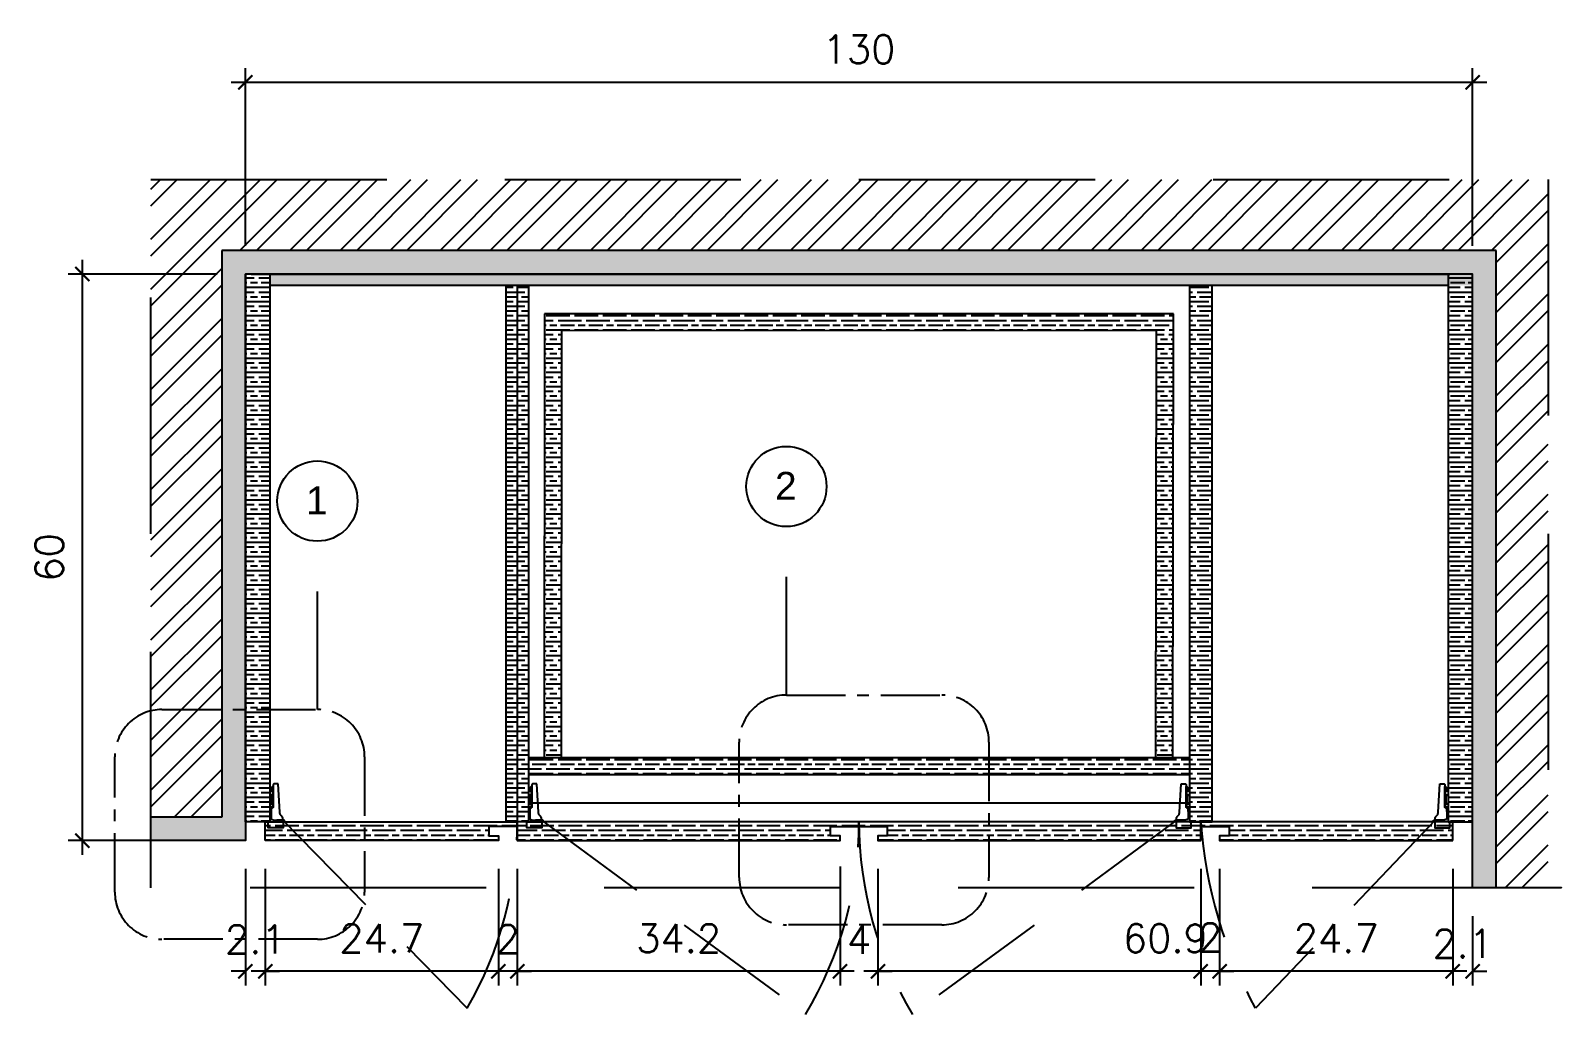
# Model space of a CAD drawing. Header units: centimetres. Extents: x -1287 to 4833, y -4090 to 0.
# Drawn here: x -878 to -715.8, y -305.9 to -201.8 of the extents above; entities that cross this region are included whole.
import ezdxf
from ezdxf.enums import TextEntityAlignment as Align

# ---------------------------------------------------------------- set-up
doc = ezdxf.new("R2010")
doc.units = ezdxf.units.CM
doc.header["$LTSCALE"] = 100
doc.header["$MEASUREMENT"] = 0
for name, pattern in [('CENTER', [2, 1.25, -0.25, 0.25, -0.25]), ('DASHDOT', [1, 0.5, -0.25, 0, -0.25]), ('HIDDEN', [0.375, 0.25, -0.125])]:
    doc.linetypes.add(name, pattern=pattern)
for name, color, linetype in [('CABINET', 4, 'Continuous'), ('DIM IN', 1, 'Continuous'), ('HATCH', 1, 'Continuous'), ('HIDDEN', 8, 'HIDDEN'), ('PLASTER', 8, 'Continuous'), ('SECTION LINE', 6, 'DASHDOT'), ('WALL-03', 2, 'Continuous')]:
    doc.layers.add(name, color=color, linetype=linetype)
doc.styles.add('ART', font='arial.ttf')
doc.styles.add('ROMANS', font='romans')
doc.dimstyles.new('AS-17-100', dxfattribs={"dimtxt": 10, "dimasz": 5, "dimexe": 10, "dimexo": 10, "dimgap": 6, "dimtad": 1, "dimtoh": 1, "dimdec": 0, "dimdsep": 46, "dimtxsty": 'ROMANS', "dimblk1": 'ARCHTICK', "dimblk2": 'ARCHTICK', "dimsah": 1, "dimcen": 25, "dimdle": 10, "dimclrd": 1, "dimclre": 1, "dimclrt": 2, "dimadec": 0, "dimazin": 0, "dimtfac": 1, "dimtdec": 0, "dimtofl": 0, "dimtmove": 2, "dimatfit": 3, "dimldrblk": 'ARCHTICK', "dimfxl": 1, "dimtolj": 1, "dimtzin": 0, "dimarcsym": 0})
pattern_1 = [(180, (-915.5735, -104.4734), (2e-16, 1.5), [2.5, -0.5]), (180, (-915.0735, -103.9734), (2e-16, 1.5), [1.5, -0.375, 0.75, -0.375]), (180, (-914.3235, -103.4734), (2e-16, 1.5), [2.5, -0.5])]
pattern_2 = [(180, (-928.8735, -104.4734), (2e-16, 1.5), [2.5, -0.5]), (180, (-928.3735, -103.9734), (2e-16, 1.5), [1.5, -0.375, 0.75, -0.375]), (180, (-927.6235, -103.4734), (2e-16, 1.5), [2.5, -0.5])]

# ---------------------------------------------------------------- blocks, each defined once
blk = doc.blocks.new('*U7')
at = {"layer": 'CABINET', "color": 8, "ltscale": 0.009}
blk.add_line((0.89, 0), (1.75, 0), dxfattribs=at)
for points in [[(0.54, 3.49), (0.45, 3.49), (0.45, 3.41), (0.19, 3.41), (0.19, 3.27), (0.4, 3.27), (0.42, 3.26), (0.44, 3.26), (0.45, 3.25), (0.47, 3.24), (0.48, 3.22), (0.49, 3.2), (0.49, 3.18), (0.49, 1.63), (0.49, 1.6), (0.48, 1.58), (0.47, 1.56), (0.46, 1.55), (0.44, 1.54), (0.43, 1.53), (0.41, 1.53), (0.4, 1.53), (0.4, 1.53), (0.19, 1.53), (0.19, 1.07), (0.32, 1.07), (0.32, 1.37), (0.32, 1.38), (0.32, 1.4), (0.33, 1.42), (0.34, 1.43), (0.35, 1.44), (0.37, 1.45), (0.39, 1.46), (0.42, 1.46), (0.46, 1.47), (0.48, 1.48), (0.5, 1.49), (0.52, 1.51), (0.53, 1.53), (0.54, 1.55), (0.54, 1.56), (0.54, 1.58), (0.54, 1.59)], [(0.49, 3.18), (0.49, 3.2), (0.48, 3.22), (0.47, 3.24), (0.45, 3.25), (0.44, 3.26), (0.43, 3.26), (0.42, 3.26), (0.41, 3.26), (0.4, 3.27), (0.4, 3.27), (0.19, 3.27), (0.19, 2.81), (0.35, 2.81), (0.36, 2.81), (0.38, 2.81), (0.39, 2.8), (0.4, 2.79), (0.41, 2.78), (0.42, 2.77), (0.43, 2.76), (0.44, 2.75), (0.44, 2.73), (0.44, 2.72), (0.44, 1.97), (0.44, 1.95), (0.44, 1.94), (0.43, 1.93), (0.42, 1.91), (0.41, 1.9), (0.4, 1.89), (0.39, 1.89), (0.38, 1.88), (0.36, 1.88), (0.35, 1.88), (0.19, 1.88), (0.19, 1.53), (0.4, 1.53), (0.41, 1.53), (0.42, 1.53), (0.43, 1.53), (0.44, 1.54), (0.46, 1.55), (0.47, 1.56), (0.48, 1.58), (0.49, 1.6), (0.49, 1.63)], [(1.08, 4), (0.64, 4), (0.63, 4), (0.62, 4), (0.61, 4), (0.59, 3.99), (0.58, 3.98), (0.56, 3.97), (0.55, 3.95), (0.55, 3.93), (0.54, 3.9), (0.54, 1.59), (0.54, 1.59), (0.54, 1.58), (0.54, 1.56), (0.54, 1.55), (0.53, 1.53), (0.52, 1.51), (0.5, 1.49), (0.48, 1.48), (0.46, 1.47), (0.42, 1.46), (0.39, 1.46), (0.37, 1.45), (0.35, 1.44), (0.34, 1.43), (0.33, 1.42), (0.33, 1.41), (0.32, 1.39), (0.32, 1.38), (0.32, 1.38), (0.32, 1.37), (0.32, 0.38), (0.32, 0.38), (0.32, 0.37), (0.32, 0.35), (0.33, 0.33), (0.33, 0.31), (0.34, 0.29), (0.35, 0.27), (0.37, 0.25), (0.39, 0.23), (0.42, 0.22), (0.66, 0.18), (0.95, 0.18), (0.96, 0.18), (1.55, 0.18), (1.55, 0.4), (1.54, 0.41), (1.54, 0.42), (1.54, 0.44), (1.53, 0.46), (1.52, 0.49), (1.5, 0.52), (1.48, 0.55), (1.46, 0.58), (1.43, 0.61), (1.4, 0.63), (1.4, 0.64), (1.38, 0.65), (1.37, 0.67), (1.34, 0.7), (1.32, 0.74), (1.29, 0.78), (1.27, 0.83), (1.25, 0.89), (1.24, 0.94), (1.23, 1)], [(0.54, 3.74), (0.48, 3.74), (0.47, 3.71), (0.46, 3.69), (0.45, 3.67), (0.43, 3.65), (0.42, 3.64), (0.4, 3.63), (0.39, 3.62), (0.37, 3.62), (0.37, 3.41), (0.45, 3.41), (0.45, 3.49), (0.54, 3.49)], [(0.44, 2.72), (0.44, 2.73), (0.44, 2.75), (0.43, 2.76), (0.42, 2.77), (0.41, 2.78), (0.4, 2.79), (0.39, 2.8), (0.38, 2.81), (0.36, 2.81), (0.35, 2.81), (0.19, 2.81), (0.19, 1.88), (0.35, 1.88), (0.36, 1.88), (0.38, 1.88), (0.39, 1.89), (0.4, 1.89), (0.41, 1.9), (0.42, 1.91), (0.43, 1.93), (0.44, 1.94), (0.44, 1.95), (0.44, 1.97)], [(0, 0), (1.59, 0), (1.59, -0.64), (0, -0.64)], [(1.73, 0.14), (1.72, 0.15), (1.71, 0.16), (1.7, 0.17), (1.69, 0.17), (1.68, 0.17), (1.67, 0.18), (0.96, 0.18), (0.95, 0.17), (0.94, 0.17), (0.93, 0.17), (0.92, 0.16), (0.91, 0.15), (0.9, 0.14), (0.9, 0.13), (0.89, 0.12), (0.89, 0.11), (0.89, 0.1), (0.89, 0), (1.75, 0), (1.75, 0.1), (1.75, 0.11), (1.74, 0.12), (1.74, 0.13)]]:
    blk.add_lwpolyline(points, close=True, dxfattribs=at)
blk = doc.blocks.new('_ARCHTICK')
at = {"color": 0, "linetype": 'ByBlock', "const_width": 0.15}
blk.add_lwpolyline([(-0.5, -0.5), (0.5, 0.5)], dxfattribs=at)
blk = doc.blocks.new('*D437')
at = {"layer": 'Defpoints', "color": 0, "transparency": 16777216}
for p in [(-727.34, -292.53), (-725.24, -292.53), (-727.34, -301.37)]:
    blk.add_point(p, dxfattribs=at)
at = {"layer": 'DIM IN', "color": 1, "lineweight": -2, "transparency": 16777216}
for p, q in [((-727.34, -295.53), (-727.34, -302.87)), ((-725.24, -295.53), (-725.24, -302.87)), ((-727.34, -301.37), (-728.84, -301.37)), ((-725.24, -301.37), (-723.74, -301.37))]:
    blk.add_line(p, q, dxfattribs=at)
at = {"layer": 'DIM IN', "color": 1, "lineweight": -2, "transparency": 16777216, "xscale": 1.5, "yscale": 1.5, "zscale": 1.5}
blk.add_blockref('_ARCHTICK', (-727.34, -301.37), dxfattribs=at)
at = {"layer": 'DIM IN', "color": 1, "lineweight": -2, "transparency": 16777216, "xscale": 1.5, "yscale": 1.5, "zscale": 1.5, "rotation": 180}
blk.add_blockref('_ARCHTICK', (-725.24, -301.37), dxfattribs=at)
at = {"layer": 'DIM IN', "color": 2, "transparency": 16777216, "insert": (-726.29, -298.43), "char_height": 3, "attachment_point": 5, "style": 'ROMANS'}
blk.add_mtext('\\A1;2.1', dxfattribs=at)
blk = doc.blocks.new('*D438')
at = {"layer": 'Defpoints', "color": 0, "transparency": 16777216}
for p in [(-752.04, -287.53), (-727.34, -292.53), (-752.04, -301.37)]:
    blk.add_point(p, dxfattribs=at)
at = {"layer": 'DIM IN', "color": 1, "lineweight": -2, "transparency": 16777216}
for p, q in [((-752.04, -290.53), (-752.04, -302.87)), ((-727.34, -295.53), (-727.34, -302.87)), ((-725.84, -301.37), (-753.54, -301.37))]:
    blk.add_line(p, q, dxfattribs=at)
at = {"layer": 'DIM IN', "color": 1, "lineweight": -2, "transparency": 16777216, "xscale": 1.5, "yscale": 1.5, "zscale": 1.5, "rotation": 180}
blk.add_blockref('_ARCHTICK', (-752.04, -301.37), dxfattribs=at)
at = {"layer": 'DIM IN', "color": 1, "lineweight": -2, "transparency": 16777216, "xscale": 1.5, "yscale": 1.5, "zscale": 1.5}
blk.add_blockref('_ARCHTICK', (-727.34, -301.37), dxfattribs=at)
at = {"layer": 'DIM IN', "color": 2, "transparency": 16777216, "insert": (-739.69, -297.87), "char_height": 3, "attachment_point": 5, "style": 'ROMANS'}
blk.add_mtext('\\A1;24.7', dxfattribs=at)
blk = doc.blocks.new('*D439')
at = {"layer": 'Defpoints', "color": 0, "transparency": 16777216}
for p in [(-754.04, -287.53), (-752.04, -287.53), (-754.04, -301.37)]:
    blk.add_point(p, dxfattribs=at)
at = {"layer": 'DIM IN', "color": 1, "lineweight": -2, "transparency": 16777216}
for p, q in [((-754.04, -290.53), (-754.04, -302.87)), ((-752.04, -290.53), (-752.04, -302.87)), ((-754.04, -301.37), (-755.54, -301.37)), ((-752.04, -301.37), (-750.54, -301.37))]:
    blk.add_line(p, q, dxfattribs=at)
at = {"layer": 'DIM IN', "color": 1, "lineweight": -2, "transparency": 16777216, "xscale": 1.5, "yscale": 1.5, "zscale": 1.5}
blk.add_blockref('_ARCHTICK', (-754.04, -301.37), dxfattribs=at)
at = {"layer": 'DIM IN', "color": 1, "lineweight": -2, "transparency": 16777216, "xscale": 1.5, "yscale": 1.5, "zscale": 1.5, "rotation": 180}
blk.add_blockref('_ARCHTICK', (-752.04, -301.37), dxfattribs=at)
at = {"layer": 'DIM IN', "color": 2, "transparency": 16777216, "insert": (-753.04, -297.76), "char_height": 3, "attachment_point": 5, "style": 'ROMANS'}
blk.add_mtext('\\A1;2', dxfattribs=at)
blk = doc.blocks.new('*D440')
at = {"layer": 'Defpoints', "color": 0, "transparency": 16777216}
for p in [(-788.24, -287.53), (-727.34, -287.53), (-788.24, -301.37)]:
    blk.add_point(p, dxfattribs=at)
at = {"layer": 'DIM IN', "color": 1, "lineweight": -2, "transparency": 16777216}
for p, q in [((-788.24, -290.53), (-788.24, -302.87)), ((-727.34, -290.53), (-727.34, -302.87)), ((-725.84, -301.37), (-789.74, -301.37))]:
    blk.add_line(p, q, dxfattribs=at)
at = {"layer": 'DIM IN', "color": 1, "lineweight": -2, "transparency": 16777216, "xscale": 1.5, "yscale": 1.5, "zscale": 1.5, "rotation": 180}
blk.add_blockref('_ARCHTICK', (-788.24, -301.37), dxfattribs=at)
at = {"layer": 'DIM IN', "color": 1, "lineweight": -2, "transparency": 16777216, "xscale": 1.5, "yscale": 1.5, "zscale": 1.5}
blk.add_blockref('_ARCHTICK', (-727.34, -301.37), dxfattribs=at)
at = {"layer": 'DIM IN', "color": 2, "transparency": 16777216, "insert": (-757.79, -297.87), "char_height": 3, "attachment_point": 5, "style": 'ROMANS'}
blk.add_mtext('\\A1;60.9', dxfattribs=at)
blk = doc.blocks.new('*D441')
at = {"layer": 'Defpoints', "color": 0, "transparency": 16777216}
for p in [(-792.24, -287.28), (-788.24, -287.53), (-792.24, -301.37)]:
    blk.add_point(p, dxfattribs=at)
at = {"layer": 'DIM IN', "color": 1, "lineweight": -2, "transparency": 16777216}
for p, q in [((-792.24, -290.28), (-792.24, -302.87)), ((-788.24, -290.53), (-788.24, -302.87)), ((-792.24, -301.37), (-793.74, -301.37)), ((-788.24, -301.37), (-786.74, -301.37))]:
    blk.add_line(p, q, dxfattribs=at)
at = {"layer": 'DIM IN', "color": 1, "lineweight": -2, "transparency": 16777216, "xscale": 1.5, "yscale": 1.5, "zscale": 1.5}
blk.add_blockref('_ARCHTICK', (-792.24, -301.37), dxfattribs=at)
at = {"layer": 'DIM IN', "color": 1, "lineweight": -2, "transparency": 16777216, "xscale": 1.5, "yscale": 1.5, "zscale": 1.5, "rotation": 180}
blk.add_blockref('_ARCHTICK', (-788.24, -301.37), dxfattribs=at)
at = {"layer": 'DIM IN', "color": 2, "transparency": 16777216, "insert": (-790.24, -298.02), "char_height": 3, "attachment_point": 5, "style": 'ROMANS'}
blk.add_mtext('\\A1;4', dxfattribs=at)
blk = doc.blocks.new('*D442')
at = {"layer": 'Defpoints', "color": 0, "transparency": 16777216}
for p in [(-826.44, -287.53), (-792.24, -287.28), (-826.44, -301.37)]:
    blk.add_point(p, dxfattribs=at)
at = {"layer": 'DIM IN', "color": 1, "lineweight": -2, "transparency": 16777216}
for p, q in [((-826.44, -290.53), (-826.44, -302.87)), ((-792.24, -290.28), (-792.24, -302.87)), ((-790.74, -301.37), (-827.94, -301.37))]:
    blk.add_line(p, q, dxfattribs=at)
at = {"layer": 'DIM IN', "color": 1, "lineweight": -2, "transparency": 16777216, "xscale": 1.5, "yscale": 1.5, "zscale": 1.5, "rotation": 180}
blk.add_blockref('_ARCHTICK', (-826.44, -301.37), dxfattribs=at)
at = {"layer": 'DIM IN', "color": 1, "lineweight": -2, "transparency": 16777216, "xscale": 1.5, "yscale": 1.5, "zscale": 1.5}
blk.add_blockref('_ARCHTICK', (-792.24, -301.37), dxfattribs=at)
at = {"layer": 'DIM IN', "color": 2, "transparency": 16777216, "insert": (-809.34, -297.87), "char_height": 3, "attachment_point": 5, "style": 'ROMANS'}
blk.add_mtext('\\A1;34.2', dxfattribs=at)
blk = doc.blocks.new('*D443')
at = {"layer": 'Defpoints', "color": 0, "transparency": 16777216}
for p in [(-828.44, -287.53), (-826.44, -287.53), (-828.44, -301.37)]:
    blk.add_point(p, dxfattribs=at)
at = {"layer": 'DIM IN', "color": 1, "lineweight": -2, "transparency": 16777216}
for p, q in [((-828.44, -290.53), (-828.44, -302.87)), ((-826.44, -290.53), (-826.44, -302.87)), ((-828.44, -301.37), (-829.94, -301.37)), ((-826.44, -301.37), (-824.94, -301.37))]:
    blk.add_line(p, q, dxfattribs=at)
at = {"layer": 'DIM IN', "color": 1, "lineweight": -2, "transparency": 16777216, "xscale": 1.5, "yscale": 1.5, "zscale": 1.5}
blk.add_blockref('_ARCHTICK', (-828.44, -301.37), dxfattribs=at)
at = {"layer": 'DIM IN', "color": 1, "lineweight": -2, "transparency": 16777216, "xscale": 1.5, "yscale": 1.5, "zscale": 1.5, "rotation": 180}
blk.add_blockref('_ARCHTICK', (-826.44, -301.37), dxfattribs=at)
at = {"layer": 'DIM IN', "color": 2, "transparency": 16777216, "insert": (-827.44, -297.94), "char_height": 3, "attachment_point": 5, "style": 'ROMANS'}
blk.add_mtext('\\A1;2', dxfattribs=at)
blk = doc.blocks.new('*D390')
at = {"layer": 'Defpoints', "color": 0, "transparency": 16777216}
for p in [(-853.14, -287.53), (-828.44, -287.53), (-853.14, -301.37)]:
    blk.add_point(p, dxfattribs=at)
at = {"layer": 'DIM IN', "color": 1, "lineweight": -2, "transparency": 16777216}
for p, q in [((-853.14, -290.53), (-853.14, -302.87)), ((-828.44, -290.53), (-828.44, -302.87)), ((-826.94, -301.37), (-854.64, -301.37))]:
    blk.add_line(p, q, dxfattribs=at)
at = {"layer": 'DIM IN', "color": 1, "lineweight": -2, "transparency": 16777216, "xscale": 1.5, "yscale": 1.5, "zscale": 1.5, "rotation": 180}
blk.add_blockref('_ARCHTICK', (-853.14, -301.37), dxfattribs=at)
at = {"layer": 'DIM IN', "color": 1, "lineweight": -2, "transparency": 16777216, "xscale": 1.5, "yscale": 1.5, "zscale": 1.5}
blk.add_blockref('_ARCHTICK', (-828.44, -301.37), dxfattribs=at)
at = {"layer": 'DIM IN', "color": 2, "transparency": 16777216, "insert": (-840.79, -297.87), "char_height": 3, "attachment_point": 5, "style": 'ROMANS'}
blk.add_mtext('\\A1;24.7', dxfattribs=at)
blk = doc.blocks.new('*D391')
at = {"layer": 'Defpoints', "color": 0, "transparency": 16777216}
for p in [(-855.24, -287.53), (-853.14, -287.53), (-855.24, -301.37)]:
    blk.add_point(p, dxfattribs=at)
at = {"layer": 'DIM IN', "color": 1, "lineweight": -2, "transparency": 16777216}
for p, q in [((-855.24, -290.53), (-855.24, -302.87)), ((-853.14, -290.53), (-853.14, -302.87)), ((-855.24, -301.37), (-856.74, -301.37)), ((-853.14, -301.37), (-851.64, -301.37))]:
    blk.add_line(p, q, dxfattribs=at)
at = {"layer": 'DIM IN', "color": 1, "lineweight": -2, "transparency": 16777216, "xscale": 1.5, "yscale": 1.5, "zscale": 1.5}
blk.add_blockref('_ARCHTICK', (-855.24, -301.37), dxfattribs=at)
at = {"layer": 'DIM IN', "color": 1, "lineweight": -2, "transparency": 16777216, "xscale": 1.5, "yscale": 1.5, "zscale": 1.5, "rotation": 180}
blk.add_blockref('_ARCHTICK', (-853.14, -301.37), dxfattribs=at)
at = {"layer": 'DIM IN', "color": 2, "transparency": 16777216, "insert": (-854.19, -297.98), "char_height": 3, "attachment_point": 5, "style": 'ROMANS'}
blk.add_mtext('\\A1;2.1', dxfattribs=at)
blk = doc.blocks.new('*D392')
at = {"layer": 'Defpoints', "color": 0, "transparency": 16777216}
for p in [(-855.24, -227.53), (-872.52, -287.53), (-855.24, -287.53)]:
    blk.add_point(p, dxfattribs=at)
at = {"layer": 'DIM IN', "color": 1, "lineweight": -2, "transparency": 16777216}
for p, q in [((-872.52, -226.03), (-872.52, -289.03)), ((-858.24, -227.53), (-874.02, -227.53)), ((-858.24, -287.53), (-874.02, -287.53))]:
    blk.add_line(p, q, dxfattribs=at)
at = {"layer": 'DIM IN', "color": 1, "lineweight": -2, "transparency": 16777216, "xscale": 1.5, "yscale": 1.5, "zscale": 1.5}
for p, rotation in [((-872.52, -227.53), 90), ((-872.52, -287.53), 270)]:
    blk.add_blockref('_ARCHTICK', p, dxfattribs=dict(at, rotation=rotation))
at = {"layer": 'DIM IN', "color": 2, "transparency": 16777216, "insert": (-876.02, -257.53), "char_height": 3, "attachment_point": 5, "rotation": 90, "style": 'ROMANS'}
blk.add_mtext('\\A1;60', dxfattribs=at)
blk = doc.blocks.new('*D393')
at = {"layer": 'Defpoints', "color": 0, "transparency": 16777216}
for p in [(-725.24, -207.23), (-855.24, -227.53), (-725.24, -227.53)]:
    blk.add_point(p, dxfattribs=at)
at = {"layer": 'DIM IN', "color": 1, "lineweight": -2, "transparency": 16777216}
for p, q in [((-855.24, -224.53), (-855.24, -205.73)), ((-725.24, -224.53), (-725.24, -205.73)), ((-856.74, -207.23), (-723.74, -207.23))]:
    blk.add_line(p, q, dxfattribs=at)
at = {"layer": 'DIM IN', "color": 1, "lineweight": -2, "transparency": 16777216, "xscale": 1.5, "yscale": 1.5, "zscale": 1.5, "rotation": 180}
blk.add_blockref('_ARCHTICK', (-855.24, -207.23), dxfattribs=at)
at = {"layer": 'DIM IN', "color": 1, "lineweight": -2, "transparency": 16777216, "xscale": 1.5, "yscale": 1.5, "zscale": 1.5}
blk.add_blockref('_ARCHTICK', (-725.24, -207.23), dxfattribs=at)
at = {"layer": 'DIM IN', "color": 2, "transparency": 16777216, "insert": (-790.24, -203.73), "char_height": 3, "attachment_point": 5, "style": 'ROMANS'}
blk.add_mtext('\\A1;130', dxfattribs=at)

msp = doc.modelspace()

# ---------------------------------------------------------------- hatches: boundary and pattern name
at = {"layer": 'HATCH'}
h = msp.add_hatch(dxfattribs=at)
h.set_pattern_fill('ANSI32', color=256, scale=10)
h.set_pattern_definition([(45, (-915.5735, -104.4734), (-2.65165, 2.65165), []), (45, (-913.8057, -104.4734), (-2.65165, 2.65165), [])])
h.paths.add_polyline_path([(-717.24, -217.53), (-865.24, -217.53), (-865.24, -285.03), (-857.74, -285.03), (-857.74, -225.03), (-722.74, -225.03), (-722.74, -292.53), (-717.24, -292.53)])
h = msp.add_hatch(dxfattribs=at)
h.set_pattern_fill('AR-SAND', color=256, scale=0.5)
h.set_pattern_definition([(37.5, (-915.5735, -104.4734), (-0.0314967, 0.9634119), [0, -0.76, 0, -0.85, 0, -0.8125]), (7.5, (-915.5735, -104.4734), (0.8848884, 1.411073), [0, -0.41, 0, -0.685, 0, -0.2625]), (327.5, (-916.1885, -104.4734), (1.557071, 0.0028295), [0, -0.25, 0, -0.9, 0, -1.175]), (317.5, (-916.1885, -104.4734), (1.503063, 0.438838), [0, -0.125, 0, -0.59, 0, -0.675])])
h.paths.add_polyline_path([(-722.74, -225.03), (-857.74, -225.03), (-857.74, -285.03), (-865.24, -285.03), (-865.24, -287.53), (-855.24, -287.53), (-855.24, -227.53), (-725.24, -227.53), (-725.24, -292.53), (-722.74, -292.53)])
h = msp.add_hatch(dxfattribs=at)
h.set_pattern_fill('GOST_WOOD', color=256, scale=0.25, angle=90)
h.set_pattern_definition(pattern_1)
h.paths.add_polyline_path([(-852.64, -227.53), (-855.24, -227.53), (-855.24, -285.53), (-852.64, -285.53)])
h = msp.add_hatch(dxfattribs=at)
h.set_pattern_fill('GOST_WOOD', color=256, scale=0.25, angle=90)
h.set_pattern_definition(pattern_1)
h.paths.add_polyline_path([(-725.24, -227.53), (-852.64, -227.53), (-852.64, -228.73), (-725.24, -228.73)])
h = msp.add_hatch(dxfattribs=at)
h.set_pattern_fill('GOST_WOOD', color=256, scale=0.25, angle=90)
h.set_pattern_definition(pattern_1)
h.paths.add_polyline_path([(-727.84, -227.53), (-725.24, -227.53), (-725.24, -285.53), (-727.84, -285.53)])
h = msp.add_hatch(dxfattribs=at)
h.set_pattern_fill('GOST_WOOD', color=256, scale=0.25, angle=90)
h.set_pattern_definition([(180, (-928.8735, -104.4734), (2e-16, 1.5), [2.5, -0.5]), (180, (-928.3735, -103.9734), (2e-16, 1.5), [1.5, -0.375, 0.75, -0.375]), (180, (-927.6235, -103.4734), (2e-16, 1.5), [2.5, -0.5])])
h.paths.add_polyline_path([(-825.24, -228.73), (-826.44, -228.73), (-826.44, -285.53), (-825.24, -285.53)])
h.paths.add_polyline_path([(-826.44, -228.73), (-827.64, -228.73), (-827.64, -285.53), (-826.44, -285.53)])
h = msp.add_hatch(dxfattribs=at)
h.set_pattern_fill('GOST_WOOD', color=256, scale=0.25, angle=90)
h.set_pattern_definition([(180, (-939.1735, -104.4734), (2e-16, 1.5), [2.5, -0.5]), (180, (-938.6735, -103.9734), (2e-16, 1.5), [1.5, -0.375, 0.75, -0.375]), (180, (-937.9235, -103.4734), (2e-16, 1.5), [2.5, -0.5])])
h.paths.add_polyline_path([(-752.84, -228.73), (-755.24, -228.73), (-755.24, -285.53), (-754.74, -285.53), (-752.84, -285.53)])
h = msp.add_hatch(dxfattribs=at)
h.set_pattern_fill('GOST_WOOD', color=256, scale=0.25, angle=90)
h.set_pattern_definition(pattern_2)
h.paths.add_polyline_path([(-823.54, -231.73), (-756.94, -231.78), (-756.94, -233.58), (-823.54, -233.53)])
h = msp.add_hatch(dxfattribs=at)
h.set_pattern_fill('GOST_WOOD', color=256, scale=0.25, angle=90)
h.set_pattern_definition(pattern_2)
h.paths.add_polyline_path([(-823.54, -233.53), (-821.74, -233.53), (-821.79, -278.73), (-823.59, -278.73)])
h = msp.add_hatch(dxfattribs=at)
h.set_pattern_fill('GOST_WOOD', color=256, scale=0.25, angle=90)
h.set_pattern_definition([(180, (-897.1735, -104.4734), (2e-16, 1.5), [2.5, -0.5]), (180, (-896.6735, -103.9734), (2e-16, 1.5), [1.5, -0.375, 0.75, -0.375]), (180, (-895.9235, -103.4734), (2e-16, 1.5), [2.5, -0.5])])
h.paths.add_polyline_path([(-758.74, -233.53), (-756.94, -233.53), (-756.99, -278.73), (-758.79, -278.73)])
h = msp.add_hatch(dxfattribs=at)
h.set_pattern_fill('GOST_WOOD', color=256, scale=0.25, angle=90)
h.set_pattern_definition(pattern_2)
h.paths.add_polyline_path([(-825.24, -278.73), (-755.24, -278.73), (-755.24, -280.53), (-825.24, -280.53)])
h = msp.add_hatch(dxfattribs=at)
h.set_pattern_fill('GOST_WOOD', color=256, scale=0.25, angle=90)
h.set_pattern_definition(pattern_1)
h.paths.add_polyline_path([(-829.44, -286.03), (-826.44, -286.03), (-826.44, -285.53), (-853.14, -285.53), (-853.14, -287.53), (-828.44, -287.53), (-828.44, -287.03), (-829.44, -287.03)])
h = msp.add_hatch(dxfattribs=at)
h.set_pattern_fill('GOST_WOOD', color=256, scale=0.25, angle=90)
h.set_pattern_definition(pattern_1)
h.paths.add_polyline_path([(-793.24, -286.03), (-790.24, -286.03), (-790.24, -285.53), (-826.44, -285.53), (-826.44, -286.03), (-826.44, -287.53), (-792.24, -287.53), (-792.24, -287.03), (-793.24, -287.03)])
h = msp.add_hatch(dxfattribs=at)
h.set_pattern_fill('GOST_WOOD', color=256, scale=0.25, angle=90)
h.set_pattern_definition(pattern_1)
h.paths.add_polyline_path([(-754.04, -285.53), (-790.24, -285.53), (-790.24, -286.03), (-787.24, -286.03), (-787.24, -287.03), (-788.24, -287.03), (-788.24, -287.53), (-754.04, -287.53)])
h = msp.add_hatch(dxfattribs=at)
h.set_pattern_fill('GOST_WOOD', color=256, scale=0.25, angle=90)
h.set_pattern_definition(pattern_1)
h.paths.add_polyline_path([(-751.04, -286.03), (-754.04, -286.03), (-754.04, -285.53), (-727.34, -285.53), (-727.34, -287.53), (-752.04, -287.53), (-752.04, -287.03), (-751.04, -287.03)])

# ---------------------------------------------------------------- linework, layer by layer
at = {"layer": 'CABINET', "color": 1}
for p, q in [((-854.64, -227.53), (-727.64, -227.53)), ((-727.84, -228.73), (-852.64, -228.73)), ((-852.64, -228.73), (-852.64, -285.53)), ((-827.64, -228.73), (-827.64, -285.53)), ((-826.44, -228.73), (-826.44, -285.53)), ((-825.24, -228.73), (-825.24, -285.53)), ((-727.84, -228.73), (-727.84, -285.53)), ((-823.54, -231.73), (-823.59, -278.73)), ((-756.94, -231.73), (-823.54, -231.73)), ((-756.99, -278.73), (-756.94, -231.73)), ((-821.74, -233.53), (-821.79, -278.73)), ((-758.74, -233.52), (-821.74, -233.53)), ((-758.79, -278.73), (-758.74, -233.52)), ((-825.24, -278.73), (-755.24, -278.73)), ((-825.24, -280.53), (-755.24, -280.53)), ((-825.24, -283.53), (-755.24, -283.53))]:
    msp.add_line(p, q, dxfattribs=at)
for points in [[(-852.64, -227.53), (-852.64, -285.53), (-855.24, -285.53), (-855.24, -227.53)], [(-727.84, -227.53), (-727.84, -285.53), (-725.24, -285.53), (-725.24, -227.53)], [(-755.24, -228.73), (-755.24, -285.53), (-752.84, -285.53), (-752.84, -228.73)]]:
    msp.add_lwpolyline(points, dxfattribs=at)
for points in [[(-853.14, -287.53), (-853.14, -285.53), (-826.44, -285.53), (-826.44, -286.03), (-829.44, -286.03), (-829.44, -287.03), (-828.44, -287.03), (-828.44, -287.53)], [(-826.44, -285.53), (-826.44, -287.53), (-792.24, -287.53), (-792.24, -287.03), (-793.24, -287.03), (-793.24, -286.03), (-790.24, -286.03), (-790.24, -285.53)], [(-754.04, -287.53), (-754.04, -285.53), (-790.24, -285.53), (-790.24, -286.03), (-787.24, -286.03), (-787.24, -287.03), (-788.24, -287.03), (-788.24, -287.53)], [(-727.34, -287.53), (-727.34, -285.53), (-754.04, -285.53), (-754.04, -286.03), (-751.04, -286.03), (-751.04, -287.03), (-752.04, -287.03), (-752.04, -287.53)]]:
    msp.add_lwpolyline(points, close=True, dxfattribs=at)
at = {"layer": 'HIDDEN', "linetype": 'HIDDEN', "ltscale": 0.5}
for p, q in [((-851.28, -285.36), (-831.73, -305.28)), ((-823.88, -285.36), (-795.91, -305.93)), ((-756.59, -285.36), (-784.56, -305.93)), ((-729.19, -285.36), (-748.25, -305.28))]:
    msp.add_line(p, q, dxfattribs=at)
for centre, radius, start, end in [((-865.94, -285.53), 39.5, 330, 0), ((-829.74, -285.53), 39.5, 328.912, 0), ((-750.74, -285.53), 39.5, 180, 211.088), ((-705.77, -282.12), 48.39, 184.0392, 208.5959)]:
    msp.add_arc(centre, radius, start, end, dxfattribs=at)
at = {"layer": 'PLASTER'}
msp.add_lwpolyline([(-715.84, -292.53), (-715.84, -292.53), (-725.24, -292.53), (-725.24, -227.53), (-855.24, -227.53), (-855.24, -287.53), (-865.24, -287.53)], dxfattribs=at)
at = {"layer": 'SECTION LINE', "color": 1, "linetype": 'HIDDEN'}
msp.add_lwpolyline([(-865.24, -217.53), (-717.24, -217.53), (-717.24, -292.53), (-865.24, -292.53)], close=True, dxfattribs=at)
at = {"layer": 'SECTION LINE', "color": 1, "ltscale": 0.25}
for points in [[(-797.93, -272.11), (-797.93, -254.28)], [(-847.61, -273.65), (-847.61, -255.82)]]:
    msp.add_lwpolyline(points, dxfattribs=at)
at = {"layer": 'SECTION LINE', "color": 2, "linetype": 'Continuous'}
for centre in [(-797.93, -250.03), (-847.61, -251.57)]:
    msp.add_circle(centre, 4.25, dxfattribs=at)
at = {"layer": 'WALL-03'}
for p, q in [((-857.74, -225.03), (-857.74, -285.03)), ((-722.74, -225.03), (-857.74, -225.03)), ((-722.74, -292.53), (-722.74, -225.03)), ((-857.74, -285.03), (-865.24, -285.03))]:
    msp.add_line(p, q, dxfattribs=at)
at = {"layer": 'WALL-03', "linetype": 'CENTER', "ltscale": 0.05}
for points in [[(-797.93, -272.11), (-781.47, -272.11, -0.414214), (-776.47, -277.11), (-776.47, -291.44, -0.414214), (-781.47, -296.44), (-797.93, -296.44, -0.414214), (-802.93, -291.44), (-802.93, -277.11, -0.414214)], [(-864.07, -273.65), (-847.61, -273.65, -0.414214), (-842.61, -278.65), (-842.61, -292.98, -0.414214), (-847.61, -297.98), (-864.07, -297.98, -0.414214), (-869.07, -292.98), (-869.07, -278.65, -0.414214)]]:
    msp.add_lwpolyline(points, format="xyb", close=True, dxfattribs=at)

# ---------------------------------------------------------------- block references
at = {"layer": 'CABINET'}
for p in [(-852.83, -285.53), (-825.43, -285.53)]:
    msp.add_blockref('*U7', p, dxfattribs=at)
at = {"layer": 'CABINET', "xscale": -1}
for p in [(-755.05, -285.53), (-727.65, -285.53)]:
    msp.add_blockref('*U7', p, dxfattribs=at)

# ---------------------------------------------------------------- texts
at = {"layer": 'SECTION LINE', "color": 2, "style": 'ART'}
for s, p in [('2', (-797.99, -249.96)), ('1', (-847.67, -251.5))]:
    msp.add_text(s, height=2.95, dxfattribs=at).set_placement(p, align=Align.MIDDLE_CENTER)

# ---------------------------------------------------------------- dimensions: what is measured, and where the dimension line sits
at = {"layer": 'DIM IN'}
for base, p1, p2, picture, middle in [((-725.24, -207.23), (-855.24, -227.53), (-725.24, -227.53), '*D393', (-790.24, -203.73)), ((-853.14, -301.37), (-828.44, -287.53), (-853.14, -287.53), '*D390', (-840.79, -297.87)), ((-826.44, -301.37), (-792.24, -287.28), (-826.44, -287.53), '*D442', (-809.34, -297.87)), ((-788.24, -301.37), (-727.34, -287.53), (-788.24, -287.53), '*D440', (-757.79, -297.87)), ((-752.04, -301.37), (-727.34, -292.53), (-752.04, -287.53), '*D438', (-739.69, -297.87))]:
    dim = msp.add_linear_dim(base=base, p1=p1, p2=p2, dimstyle='AS-17-100', override={"dimtxt": 3, "dimasz": 1.5, "dimexe": 1.5, "dimexo": 3, "dimgap": 2, "dimdec": 1, "dimdle": 1.5}, dxfattribs=at)
    dim.commit()
    dim.dimension.update_dxf_attribs({"geometry": picture, "text_midpoint": middle})
dim = msp.add_linear_dim(base=(-872.52, -287.53), p1=(-855.24, -227.53), p2=(-855.24, -287.53), angle=90, dimstyle='AS-17-100', override={"dimtxt": 3, "dimasz": 1.5, "dimexe": 1.5, "dimexo": 3, "dimgap": 2, "dimdec": 1, "dimdle": 1.5}, dxfattribs=at)
dim.commit()
dim.dimension.update_dxf_attribs({"geometry": '*D392', "text_midpoint": (-876.02, -257.53)})
for base, p1, p2, picture, middle in [((-855.24, -301.37), (-853.14, -287.53), (-855.24, -287.53), '*D391', (-854.19, -297.98)), ((-828.44, -301.37), (-826.44, -287.53), (-828.44, -287.53), '*D443', (-827.44, -297.94)), ((-792.24, -301.37), (-788.24, -287.53), (-792.24, -287.28), '*D441', (-790.24, -298.02)), ((-754.04, -301.37), (-752.04, -287.53), (-754.04, -287.53), '*D439', (-753.04, -297.76))]:
    dim = msp.add_linear_dim(base=base, p1=p1, p2=p2, dimstyle='AS-17-100', override={"dimtxt": 3, "dimasz": 1.5, "dimexe": 1.5, "dimexo": 3, "dimgap": 2, "dimdec": 1, "dimdle": 1.5}, dxfattribs=at)
    dim.commit()
    dim.dimension.update_dxf_attribs({"geometry": picture, "text_midpoint": middle, "dimtype": 160})
at = {"layer": 'DIM IN', "color": 1}
dim = msp.add_linear_dim(base=(-727.34, -301.37), p1=(-725.24, -292.53), p2=(-727.34, -292.53), dimstyle='AS-17-100', override={"dimtxt": 3, "dimasz": 1.5, "dimexe": 1.5, "dimexo": 3, "dimgap": 2, "dimdec": 1, "dimdle": 1.5}, dxfattribs=at)
dim.commit()
dim.dimension.update_dxf_attribs({"geometry": '*D437', "text_midpoint": (-726.29, -298.43), "dimtype": 160})

doc.saveas('drawing.dxf')
